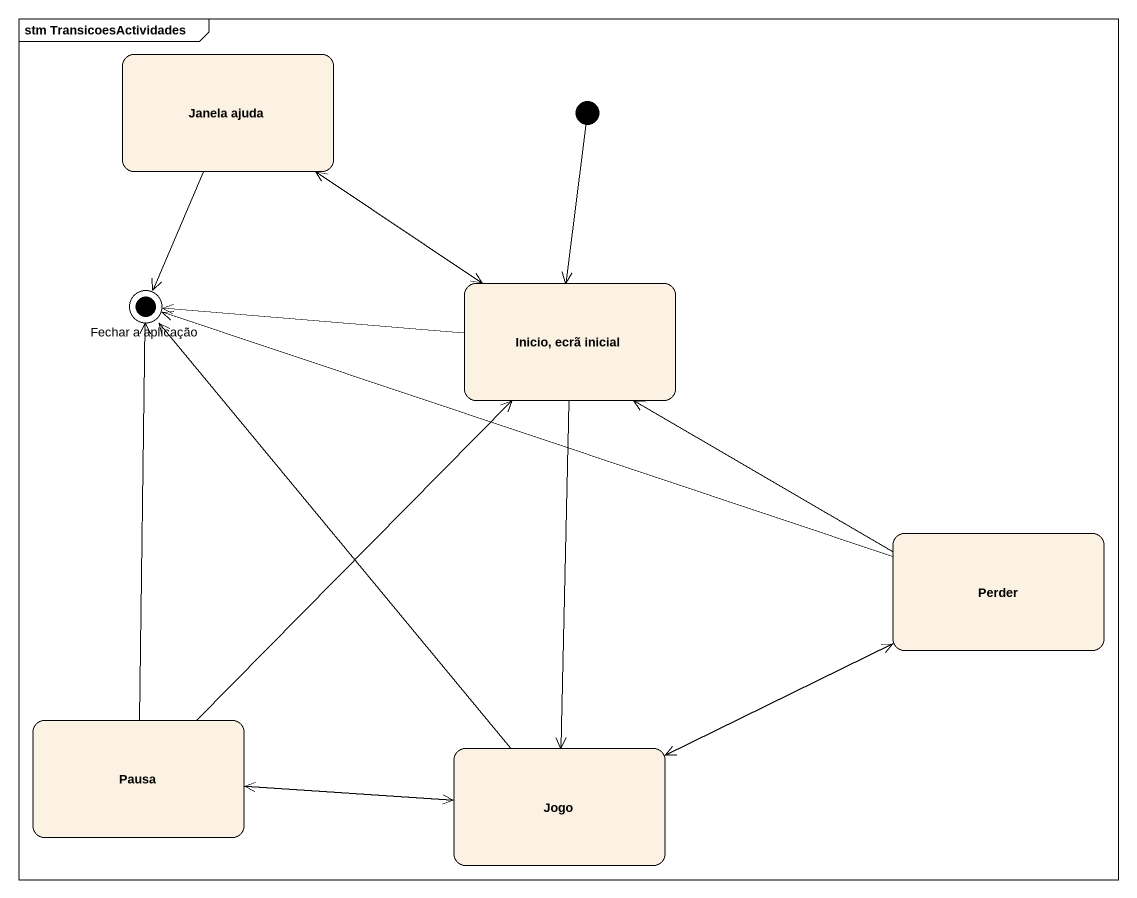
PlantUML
@startuml
mainframe stm TransicoesActividades
hide empty description
state "Janela ajuda" as Janela_ajuda
state "Fechar a aplicação" as Fechar_a_aplicação <<end>>
state "Inicio, ecrã inicial" as Inicio_ecrã_inicial
state Perder
state Pausa
state Jogo
[*] --> Inicio_ecrã_inicial
Janela_ajuda --> Fechar_a_aplicação
Janela_ajuda --> Inicio_ecrã_inicial
Inicio_ecrã_inicial -up-> Janela_ajuda
Inicio_ecrã_inicial -left-> Fechar_a_aplicação
Inicio_ecrã_inicial --> Jogo
Perder -left-> Fechar_a_aplicação
Perder -left-> Inicio_ecrã_inicial
Perder -left-> Jogo
Pausa -up-> Fechar_a_aplicação
Pausa -up-> Inicio_ecrã_inicial
Pausa -right-> Jogo
Jogo -up-> Fechar_a_aplicação
Jogo -right-> Perder
Jogo -left-> Pausa
@enduml
